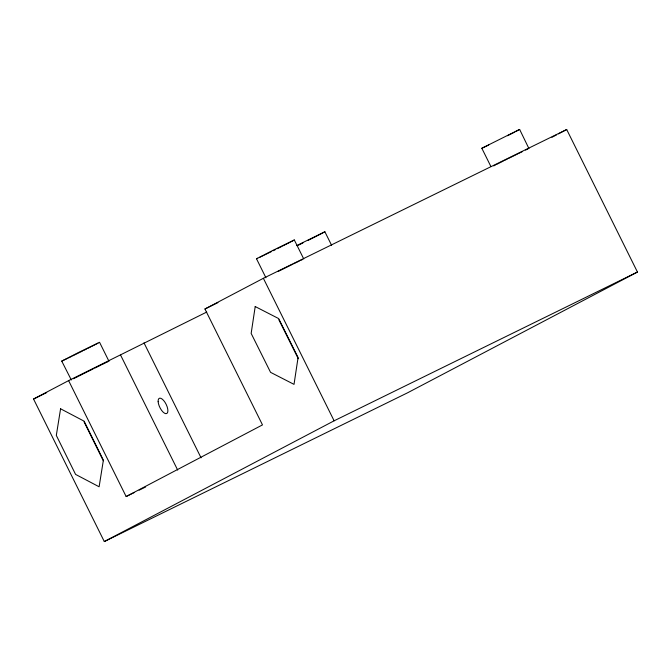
<?xml version="1.0" encoding="UTF-8"?>
<svg xmlns="http://www.w3.org/2000/svg" width="671" height="671" viewBox="0 0 671 671"><rect width="100%" height="100%" fill="white"/><g stroke="black" fill="none" stroke-linecap="round" stroke-linejoin="round"><path stroke-width="1.01" d="M71.319 379.971L61.74 361.107L78.725 352.401L99.551 342.285L108.987 361.292M265.934 277.786L256.507 258.78L273.491 250.082L294.317 239.966L303.753 258.964M294.317 239.966L291.004 241.77M331.625 245.343L324.881 231.772L317.089 235.865M490.82 166.358L481.837 148.266L518.507 129.948L519.648 129.444L528.933 148.585M519.648 129.444L515.471 131.701M68.61 380.616L126.148 496.532L262.487 424.902L204.94 308.995L263.376 278.297L566.701 129.52L637.45 272.04L407.624 392.778L104.299 541.556L33.55 399.035L68.61 380.616L206.752 312.049M551.939 137.278L556.553 134.854M558.398 133.881L566.701 129.52M104.299 541.556L334.116 420.809L637.45 272.04M97.983 343.2L91.759 346.379M73.617 378.754L75.353 377.848M493.713 165.905L495.45 165.007M290.14 242.223L283.036 245.812M512.761 133.076L514.565 132.162M76.259 377.396L78.062 376.473M496.355 164.554L498.159 163.632M507.494 135.735L511.856 133.537M87.389 348.584L90.887 346.823M296.607 245.62L324.881 231.772M316.217 236.301L307.897 240.47M499.056 163.17L503.426 160.973M78.96 376.02L83.33 373.814M277.333 248.664L282.155 246.257M83.372 350.589L86.593 348.979M278.096 271.495L292.631 264.282M504.231 160.57L507.452 158.968M84.135 373.411L87.356 371.809M273.198 250.719L275.68 249.486M82.567 350.992L72.854 355.789M508.257 158.566L517.97 153.768M88.161 371.407L93.118 368.949M271.579 251.516L264.248 255.114M298.184 245.276L302.94 242.936M94.703 368.169L101.246 364.957M204.94 308.995L217.941 302.613M33.55 399.035L46.702 392.585M126.148 496.532L134.502 492.43M139.149 490.157L145.649 486.97M68.635 357.853L72.015 356.2M518.809 153.349L522.189 151.705M293.479 263.871L299.409 260.994M488.731 145.011L481.837 148.266M259.996 257.169L263.401 255.525M67.788 358.264L61.74 361.107M102.093 364.546L105.49 362.902M525.586 150.061L527.943 148.954M300.256 260.583L302.613 259.467M106.278 362.533L107.846 361.795M256.507 258.78L257.647 258.276M278.884 319.815L298.293 358.733M263.376 278.297L334.116 420.809M143.98 342.839L201.057 457.815M120.604 355.118L177.681 470.094M84.043 421.807L103.309 460.792M255.206 306.546L251.155 333.42L270.564 372.338L294.024 384.374L298.075 357.5L278.666 318.582L255.206 306.546M60.583 408.79L56.314 435.404L75.58 474.397L99.115 486.777L103.384 460.163L84.118 421.17L60.583 408.79M158.138 401.694A8.488 3.523 63.9 0 0 165.846 413.671A8.488 3.523 63.9 0 0 165.041 402.357A8.488 3.523 63.9 0 0 158.138 401.694"/></g></svg>
